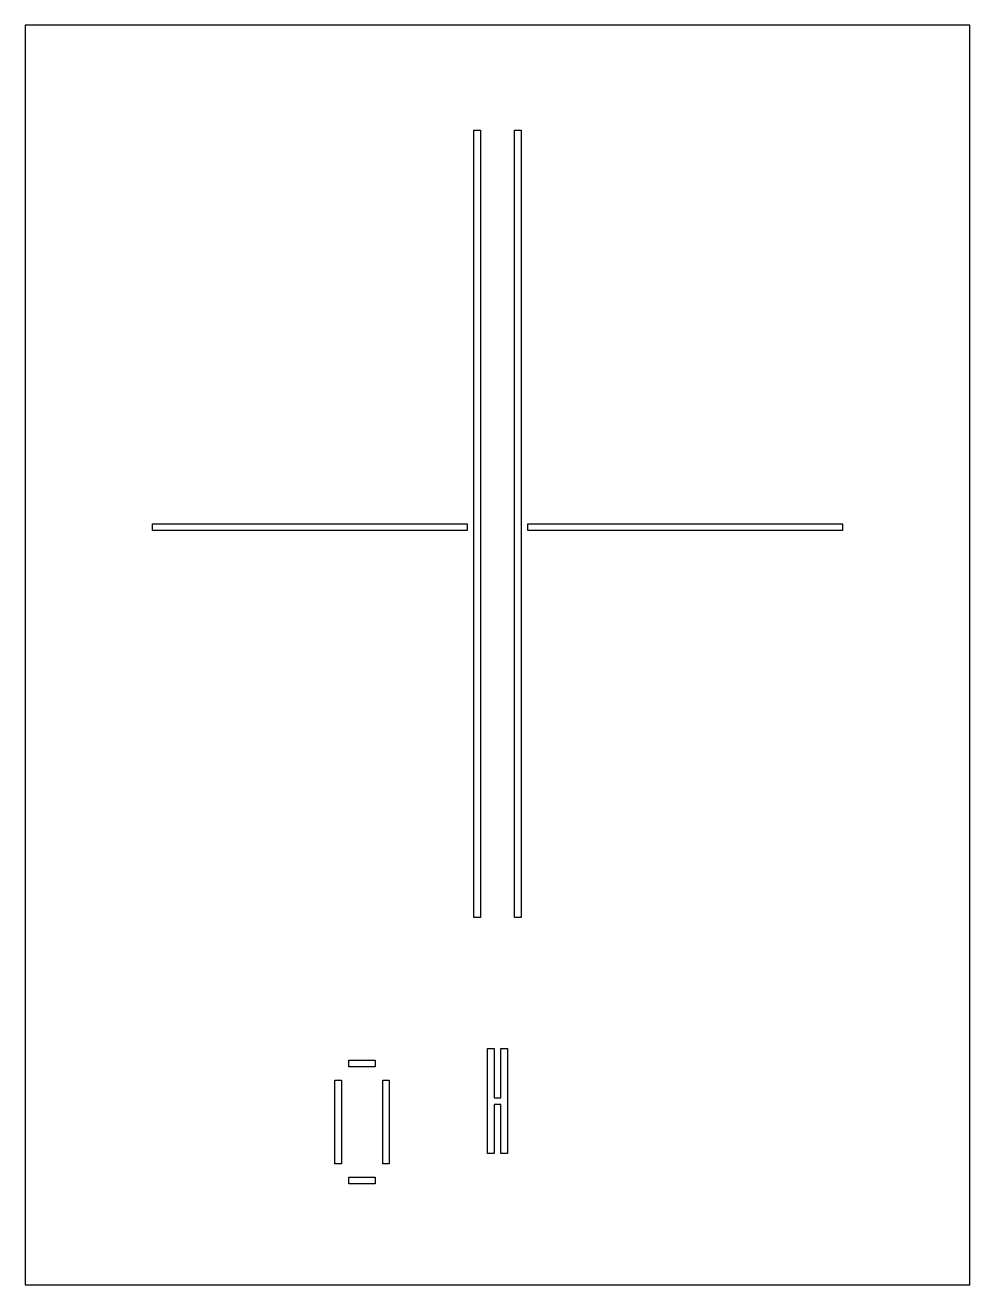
# Model space of a CAD drawing. Header units: inches. Extents: x 0 to 18, y 0 to 24.
import ezdxf

# ---------------------------------------------------------------- set-up
doc = ezdxf.new("R2010")
doc.units = ezdxf.units.IN
doc.header["$MEASUREMENT"] = 0

msp = doc.modelspace()

# ---------------------------------------------------------------- linework, layer by layer
for points in [[(18, 0), (18, 24), (0, 24), (0, 0)], [(8.55, 22), (8.675, 22), (8.675, 7), (8.55, 7)], [(9.325, 22), (9.45, 22), (9.45, 7), (9.325, 7)], [(2.425, 14.5), (8.425, 14.5), (8.425, 14.375), (2.425, 14.375)], [(9.575, 14.5), (15.575, 14.5), (15.575, 14.375), (9.575, 14.375)], [(8.9375, 2.5), (8.8125, 2.5), (8.8125, 4.5), (8.9375, 4.5), (8.9375, 3.5625), (9.0625, 3.5625), (9.0625, 4.5), (9.1875, 4.5), (9.1875, 2.5), (9.0625, 2.5), (9.0625, 3.4375), (8.9375, 3.4375)], [(6.169, 4.154), (6.169, 4.279), (6.669, 4.279), (6.669, 4.154)], [(6.0255, 3.902), (6.0255, 2.302), (5.9005, 2.302), (5.9005, 3.902)], [(6.8125, 2.302), (6.8125, 3.902), (6.9375, 3.902), (6.9375, 2.302)], [(6.169, 2.05), (6.669, 2.05), (6.669, 1.925), (6.169, 1.925)]]:
    msp.add_lwpolyline(points, close=True)

doc.saveas('drawing.dxf')
